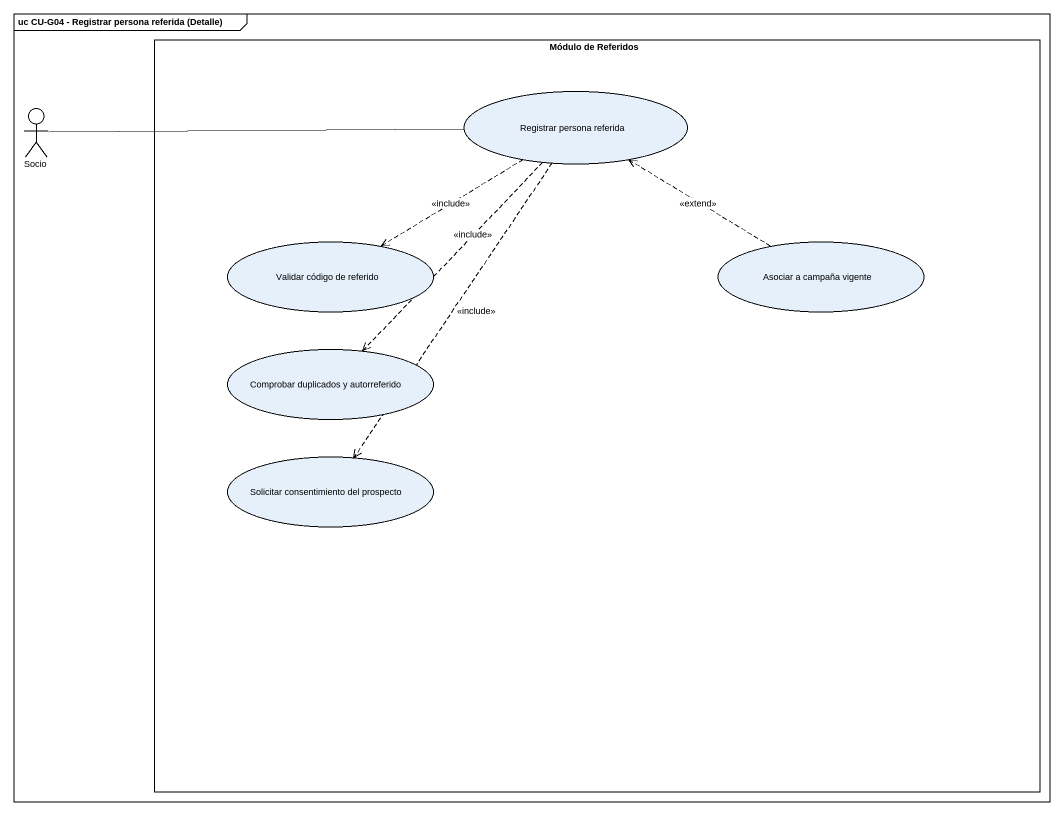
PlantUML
@startuml
mainframe uc CU-G04 - Registrar persona referida (Detalle)
rectangle "Módulo de Referidos" as Módulo_de_Referidos {
  usecase "Registrar persona referida" as Registrar_persona_referida
  usecase "Validar código de referido" as Validar_código_de_referido
  usecase "Asociar a campaña vigente" as Asociar_a_campaña_vigente
  usecase "Comprobar duplicados y autorreferido" as Comprobar_duplicados_y
  usecase "Solicitar consentimiento del prospecto" as Solicitar_consentimiento
}
actor Socio
Registrar_persona_referida ..> Validar_código_de_referido : <<include>>
Registrar_persona_referida ..> Comprobar_duplicados_y : <<include>>
Registrar_persona_referida ..> Solicitar_consentimiento : <<include>>
Socio -right- Registrar_persona_referida
Asociar_a_campaña_vigente .up.> Registrar_persona_referida : <<extend>>
@enduml
